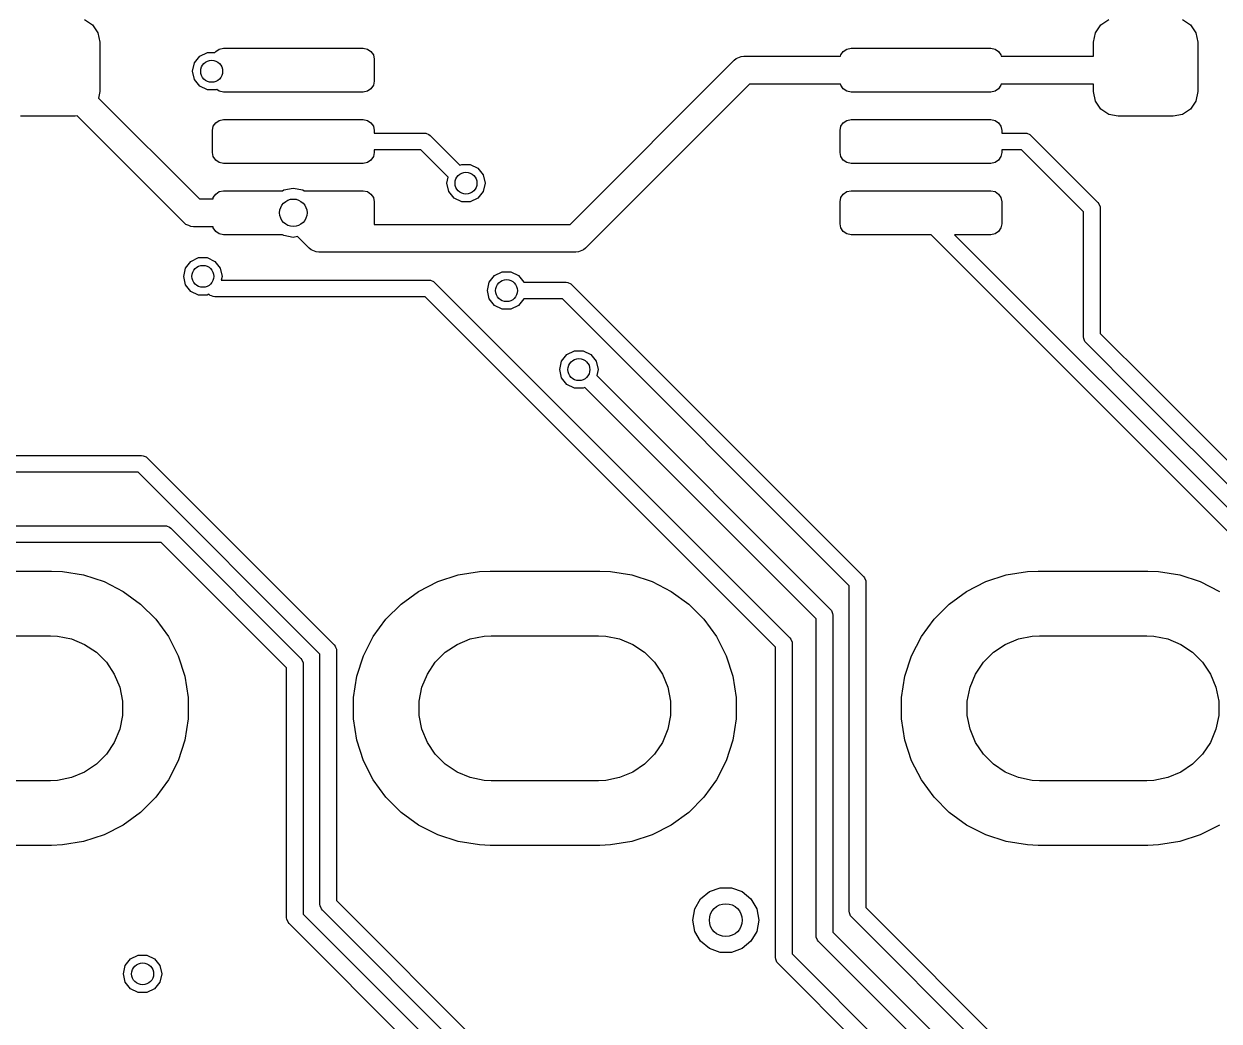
# Model space of a CAD drawing. Extents: x 0.05 to 3.89, y 0.04 to 4.21.
# Drawn here: x 2.8444 to 3.2736, y 1.7567 to 2.1146 of the extents above; entities that cross this region are included whole.
import ezdxf

# ---------------------------------------------------------------- set-up
doc = ezdxf.new("R2010")
doc.units = 0
doc.header["$MEASUREMENT"] = 0
doc.layers.add('BLACK', color=7, linetype='CONTINUOUS')

msp = doc.modelspace()

# ---------------------------------------------------------------- linework, layer by layer
at = {"layer": 'BLACK', "linetype": 'CONTINUOUS'}
for p, q in [((2.86619, 2.11625), (2.86906, 2.11433)), ((3.23114, 2.11433), (3.23401, 2.11625)), ((3.26048, 2.11625), (3.26335, 2.11433)), ((2.86906, 2.11433), (2.87098, 2.11146)), ((3.22922, 2.11146), (3.23114, 2.11433)), ((3.26335, 2.11433), (3.26527, 2.11146)), ((2.87098, 2.11146), (2.87165, 2.10807)), ((2.87165, 2.10807), (2.87165, 2.09035)), ((3.22854, 2.10807), (3.22922, 2.11146)), ((3.22854, 2.10303), (3.22854, 2.10807)), ((3.26527, 2.11146), (3.26594, 2.10807)), ((3.26594, 2.10807), (3.26594, 2.09035)), ((2.90752, 2.10302), (2.91028, 2.10435)), ((2.91028, 2.10435), (2.91299, 2.10435)), ((2.91299, 2.10435), (2.91326, 2.10475)), ((2.91326, 2.10475), (2.91454, 2.10561)), ((2.91454, 2.10561), (2.91604, 2.10591)), ((2.91604, 2.10591), (2.96624, 2.10591)), ((2.96624, 2.10591), (2.96775, 2.10561)), ((2.96775, 2.10561), (2.96902, 2.10475)), ((2.96902, 2.10475), (2.96988, 2.10348)), ((2.96988, 2.10348), (2.97018, 2.10197)), ((3.13771, 2.10303), (3.1378, 2.10348)), ((3.1378, 2.10348), (3.13865, 2.10475)), ((3.13865, 2.10475), (3.13993, 2.10561)), ((3.13993, 2.10561), (3.14144, 2.10591)), ((3.14144, 2.10591), (3.19163, 2.10591)), ((3.19163, 2.10591), (3.19314, 2.10561)), ((3.19314, 2.10561), (3.19442, 2.10475)), ((3.19442, 2.10475), (3.19527, 2.10348)), ((3.19527, 2.10348), (3.19536, 2.10303)), ((2.90492, 2.09764), (2.9056, 2.10063)), ((2.9056, 2.10063), (2.90752, 2.10302)), ((2.97018, 2.10197), (2.97018, 2.09409)), ((3.04053, 2.04268), (3.09942, 2.10157)), ((3.09942, 2.10157), (3.10017, 2.10219)), ((3.10017, 2.10219), (3.10198, 2.10294)), ((3.10017, 2.10219), (3.10017, 2.10219)), ((3.10198, 2.10294), (3.10295, 2.10303)), ((3.10295, 2.10303), (3.13771, 2.10303)), ((3.19536, 2.10303), (3.22854, 2.10303)), ((2.9056, 2.09465), (2.90492, 2.09764)), ((2.90752, 2.09225), (2.9056, 2.09465)), ((2.91028, 2.09092), (2.90752, 2.09225)), ((2.91334, 2.09092), (2.91028, 2.09092)), ((2.91363, 2.09106), (2.91334, 2.09092)), ((2.91454, 2.09046), (2.91363, 2.09106)), ((2.91604, 2.09016), (2.91454, 2.09046)), ((2.96775, 2.09046), (2.96624, 2.09016)), ((2.96902, 2.09131), (2.96775, 2.09046)), ((2.96988, 2.09259), (2.96902, 2.09131)), ((2.97018, 2.09409), (2.96988, 2.09259)), ((3.10502, 2.09303), (3.04613, 2.03414)), ((3.13771, 2.09303), (3.10502, 2.09303)), ((3.1378, 2.09259), (3.13771, 2.09303)), ((3.13865, 2.09131), (3.1378, 2.09259)), ((3.13993, 2.09046), (3.13865, 2.09131)), ((3.14144, 2.09016), (3.13993, 2.09046)), ((3.19314, 2.09046), (3.19163, 2.09016)), ((3.19442, 2.09131), (3.19314, 2.09046)), ((3.19527, 2.09259), (3.19442, 2.09131)), ((3.19536, 2.09303), (3.19527, 2.09259)), ((3.22854, 2.09303), (3.19536, 2.09303)), ((3.22854, 2.09035), (3.22854, 2.09303)), ((2.87165, 2.09035), (2.87119, 2.08804)), ((2.87119, 2.08804), (2.90739, 2.05185)), ((2.96624, 2.09016), (2.91604, 2.09016)), ((3.19163, 2.09016), (3.14144, 2.09016)), ((3.22922, 2.08696), (3.22854, 2.09035)), ((3.23114, 2.08409), (3.22922, 2.08696)), ((3.26527, 2.08696), (3.26335, 2.08409)), ((3.26594, 2.09035), (3.26527, 2.08696)), ((3.23401, 2.08217), (3.23114, 2.08409)), ((3.2374, 2.0815), (3.23401, 2.08217)), ((3.26048, 2.08217), (3.25709, 2.0815)), ((3.26335, 2.08409), (3.26048, 2.08217)), ((2.8628, 2.0815), (2.84311, 2.0815)), ((2.86346, 2.08163), (2.8628, 2.0815)), ((2.90178, 2.04331), (2.86346, 2.08163)), ((2.91211, 2.07638), (2.91241, 2.07788)), ((2.91241, 2.07788), (2.91326, 2.07916)), ((2.91326, 2.07916), (2.91454, 2.08002)), ((2.91454, 2.08002), (2.91604, 2.08031)), ((2.91604, 2.08031), (2.96624, 2.08031)), ((2.96624, 2.08031), (2.96775, 2.08002)), ((2.96775, 2.08002), (2.96902, 2.07916)), ((2.96902, 2.07916), (2.96988, 2.07788)), ((2.96988, 2.07788), (2.97018, 2.07638)), ((3.1375, 2.07638), (3.1378, 2.07788)), ((3.1378, 2.07788), (3.13865, 2.07916)), ((3.13865, 2.07916), (3.13993, 2.08002)), ((3.13993, 2.08002), (3.14144, 2.08031)), ((3.14144, 2.08031), (3.19163, 2.08031)), ((3.19163, 2.08031), (3.19314, 2.08002)), ((3.19314, 2.08002), (3.19442, 2.07916)), ((3.19442, 2.07916), (3.19527, 2.07788)), ((3.19527, 2.07788), (3.19557, 2.07638)), ((3.25709, 2.0815), (3.2374, 2.0815)), ((2.91211, 2.0685), (2.91211, 2.07638)), ((2.97018, 2.07638), (2.97018, 2.07544)), ((2.97018, 2.07544), (2.98819, 2.07544)), ((2.98819, 2.07544), (2.98877, 2.07538)), ((2.98877, 2.07538), (2.98986, 2.07494)), ((2.98986, 2.07494), (2.99031, 2.07456)), ((2.99031, 2.07456), (3.00098, 2.06389)), ((3.1375, 2.0685), (3.1375, 2.07638)), ((3.19557, 2.07638), (3.19557, 2.07544)), ((3.19557, 2.07544), (3.20394, 2.07544)), ((3.20394, 2.07544), (3.20452, 2.07538)), ((3.20452, 2.07538), (3.2056, 2.07494)), ((3.2056, 2.07494), (3.20606, 2.07456)), ((3.20606, 2.07456), (3.23007, 2.05055)), ((2.98695, 2.06944), (2.97018, 2.06944)), ((2.97018, 2.06944), (2.97018, 2.0685)), ((2.99675, 2.05964), (2.98695, 2.06944)), ((3.20269, 2.06944), (3.19557, 2.06944)), ((3.19557, 2.06944), (3.19557, 2.0685)), ((3.22495, 2.04718), (3.20269, 2.06944)), ((2.91241, 2.067), (2.91211, 2.0685)), ((2.91326, 2.06572), (2.91241, 2.067)), ((2.91454, 2.06487), (2.91326, 2.06572)), ((2.91604, 2.06457), (2.91454, 2.06487)), ((2.96775, 2.06487), (2.96624, 2.06457)), ((2.96902, 2.06572), (2.96775, 2.06487)), ((2.96988, 2.067), (2.96902, 2.06572)), ((2.97018, 2.0685), (2.96988, 2.067)), ((3.1378, 2.067), (3.1375, 2.0685)), ((3.13865, 2.06572), (3.1378, 2.067)), ((3.13993, 2.06487), (3.13865, 2.06572)), ((3.14144, 2.06457), (3.13993, 2.06487)), ((3.19314, 2.06487), (3.19163, 2.06457)), ((3.19442, 2.06572), (3.19314, 2.06487)), ((3.19527, 2.067), (3.19442, 2.06572)), ((3.19557, 2.0685), (3.19527, 2.067)), ((2.96624, 2.06457), (2.91604, 2.06457)), ((3.00098, 2.06389), (3.00162, 2.0642)), ((3.00162, 2.0642), (3.00468, 2.0642)), ((3.00468, 2.0642), (3.00745, 2.06287)), ((3.00745, 2.06287), (3.00936, 2.06047)), ((3.00936, 2.06047), (3.01004, 2.05748)), ((3.19163, 2.06457), (3.14144, 2.06457)), ((2.99626, 2.05748), (2.99675, 2.05964)), ((2.99694, 2.05449), (2.99626, 2.05748)), ((3.01004, 2.05748), (3.00936, 2.05449)), ((2.90739, 2.05185), (2.91232, 2.05185)), ((2.91232, 2.05185), (2.91241, 2.05229)), ((2.91241, 2.05229), (2.91326, 2.05357)), ((2.91326, 2.05357), (2.91454, 2.05442)), ((2.91454, 2.05442), (2.91604, 2.05472)), ((2.91604, 2.05472), (2.93729, 2.05472)), ((2.93729, 2.05472), (2.93775, 2.05503)), ((2.93775, 2.05503), (2.94114, 2.05571)), ((2.94114, 2.05571), (2.94453, 2.05503)), ((2.94453, 2.05503), (2.945, 2.05472)), ((2.945, 2.05472), (2.96624, 2.05472)), ((2.96624, 2.05472), (2.96775, 2.05442)), ((2.96775, 2.05442), (2.96902, 2.05357)), ((2.96902, 2.05357), (2.96988, 2.05229)), ((2.96988, 2.05229), (2.97018, 2.05079)), ((2.99885, 2.05209), (2.99694, 2.05449)), ((3.00162, 2.05076), (2.99885, 2.05209)), ((3.00745, 2.05209), (3.00468, 2.05076)), ((3.00936, 2.05449), (3.00745, 2.05209)), ((3.1375, 2.05079), (3.1378, 2.05229)), ((3.1378, 2.05229), (3.13865, 2.05357)), ((3.13865, 2.05357), (3.13993, 2.05442)), ((3.13993, 2.05442), (3.14144, 2.05472)), ((3.14144, 2.05472), (3.19163, 2.05472)), ((3.19163, 2.05472), (3.19314, 2.05442)), ((3.19314, 2.05442), (3.19442, 2.05357)), ((3.19442, 2.05357), (3.19527, 2.05229)), ((3.19527, 2.05229), (3.19557, 2.05079)), ((2.97018, 2.05079), (2.97018, 2.04291)), ((3.00468, 2.05076), (3.00162, 2.05076)), ((3.1375, 2.04291), (3.1375, 2.05079)), ((3.19557, 2.05079), (3.19557, 2.04291)), ((3.23007, 2.05055), (3.23045, 2.05009)), ((3.23045, 2.05009), (3.23045, 2.05009)), ((3.23045, 2.05009), (3.2309, 2.04901)), ((3.2309, 2.04901), (3.23095, 2.04843)), ((3.23095, 2.04843), (3.23095, 2.00351)), ((2.90254, 2.04269), (2.90178, 2.04331)), ((3.22495, 2.00227), (3.22495, 2.04718)), ((2.90359, 2.04226), (2.90254, 2.04269)), ((2.90254, 2.04269), (2.90254, 2.04269)), ((2.90434, 2.04195), (2.90359, 2.04226)), ((2.90531, 2.04185), (2.90434, 2.04195)), ((2.90434, 2.04195), (2.90434, 2.04195)), ((2.91232, 2.04185), (2.90531, 2.04185)), ((2.91241, 2.04141), (2.91232, 2.04185)), ((2.91326, 2.04013), (2.91241, 2.04141)), ((2.91454, 2.03928), (2.91326, 2.04013)), ((2.91604, 2.03898), (2.91454, 2.03928)), ((2.93729, 2.03898), (2.91604, 2.03898)), ((2.93775, 2.03867), (2.93729, 2.03898)), ((2.97018, 2.04291), (2.97013, 2.04268)), ((2.97013, 2.04268), (3.04053, 2.04268)), ((3.1378, 2.04141), (3.1375, 2.04291)), ((3.13865, 2.04013), (3.1378, 2.04141)), ((3.13993, 2.03928), (3.13865, 2.04013)), ((3.14144, 2.03898), (3.13993, 2.03928)), ((3.17017, 2.03898), (3.14144, 2.03898)), ((3.4466, 1.76254), (3.17017, 2.03898)), ((3.19163, 2.03898), (3.17865, 2.03898)), ((3.17865, 2.03898), (3.44997, 1.76766)), ((3.19314, 2.03928), (3.19163, 2.03898)), ((3.19442, 2.04013), (3.19314, 2.03928)), ((3.19527, 2.04141), (3.19442, 2.04013)), ((3.19557, 2.04291), (3.19527, 2.04141)), ((2.94114, 2.03799), (2.93775, 2.03867)), ((2.94263, 2.03829), (2.94114, 2.03799)), ((2.94678, 2.03414), (2.94263, 2.03829)), ((2.90437, 2.0294), (2.90713, 2.03073)), ((2.90713, 2.03073), (2.91019, 2.03073)), ((2.91019, 2.03073), (2.91296, 2.0294)), ((2.94754, 2.03352), (2.94678, 2.03414)), ((2.94934, 2.03277), (2.94754, 2.03352)), ((2.95031, 2.03268), (2.94934, 2.03277)), ((2.94934, 2.03277), (2.94934, 2.03277)), ((3.0426, 2.03268), (2.95031, 2.03268)), ((3.04357, 2.03277), (3.0426, 2.03268)), ((3.04478, 2.03327), (3.04357, 2.03277)), ((3.04357, 2.03277), (3.04357, 2.03277)), ((3.04538, 2.03352), (3.04478, 2.03327)), ((3.04613, 2.03414), (3.04538, 2.03352)), ((3.04538, 2.03352), (3.04538, 2.03352)), ((2.90177, 2.02402), (2.90245, 2.02701)), ((2.90245, 2.02701), (2.90437, 2.0294)), ((2.91296, 2.0294), (2.91487, 2.02701)), ((2.91487, 2.02701), (2.91555, 2.02402)), ((2.90245, 2.02103), (2.90177, 2.02402)), ((2.91555, 2.02402), (2.91525, 2.02269)), ((2.91525, 2.02269), (2.98976, 2.02269)), ((2.98976, 2.02269), (2.99035, 2.02263)), ((2.99035, 2.02263), (2.99143, 2.02218)), ((2.99143, 2.02218), (2.99189, 2.02181)), ((2.99189, 2.02181), (3.11944, 1.89425)), ((3.01083, 2.0189), (3.01151, 2.02189)), ((3.01151, 2.02189), (3.01342, 2.02428)), ((3.01342, 2.02428), (3.01618, 2.02561)), ((3.01618, 2.02561), (3.01925, 2.02561)), ((3.01925, 2.02561), (3.02201, 2.02428)), ((3.02201, 2.02428), (3.02392, 2.0219)), ((3.02392, 2.0219), (3.03908, 2.0219)), ((3.03908, 2.0219), (3.03967, 2.02184)), ((3.03967, 2.02184), (3.04075, 2.02139)), ((2.90437, 2.01863), (2.90245, 2.02103)), ((2.90713, 2.0173), (2.90437, 2.01863)), ((2.91083, 2.0176), (2.91019, 2.0173)), ((2.91087, 2.01756), (2.91083, 2.0176)), ((2.91133, 2.01719), (2.91087, 2.01756)), ((3.01151, 2.01591), (3.01083, 2.0189)), ((3.04075, 2.02139), (3.04121, 2.02102)), ((3.04121, 2.02102), (3.14592, 1.91631)), ((2.91019, 2.0173), (2.90713, 2.0173)), ((2.91177, 2.01701), (2.91133, 2.01719)), ((2.91241, 2.01674), (2.91177, 2.01701)), ((2.91299, 2.01669), (2.91241, 2.01674)), ((2.98852, 2.01669), (2.91299, 2.01669)), ((3.11432, 1.89088), (2.98852, 2.01669)), ((3.01342, 2.01351), (3.01151, 2.01591)), ((3.01618, 2.01218), (3.01342, 2.01351)), ((3.02201, 2.01351), (3.01925, 2.01218)), ((3.02392, 2.0159), (3.02201, 2.01351)), ((3.03784, 2.0159), (3.02392, 2.0159)), ((3.1408, 1.91294), (3.03784, 2.0159)), ((3.01925, 2.01218), (3.01618, 2.01218)), ((3.22501, 2.00168), (3.22495, 2.00227)), ((3.22546, 2.0006), (3.22501, 2.00168)), ((3.22583, 2.00015), (3.22546, 2.0006)), ((3.23095, 2.00351), (3.24873, 1.98574)), ((3.03941, 1.99594), (3.04217, 1.99727)), ((3.04217, 1.99727), (3.04523, 1.99727)), ((3.04523, 1.99727), (3.048, 1.99594)), ((3.24449, 1.98149), (3.22583, 2.00015)), ((3.03681, 1.99055), (3.03749, 1.99354)), ((3.03749, 1.99354), (3.03941, 1.99594)), ((3.048, 1.99594), (3.04991, 1.99354)), ((3.04991, 1.99354), (3.05059, 1.99055)), ((3.03749, 1.98756), (3.03681, 1.99055)), ((3.03941, 1.98516), (3.03749, 1.98756)), ((3.05059, 1.99055), (3.0501, 1.9884)), ((3.0501, 1.9884), (3.13401, 1.90448)), ((3.04217, 1.98383), (3.03941, 1.98516)), ((3.04523, 1.98383), (3.04217, 1.98383)), ((3.04587, 1.98414), (3.04523, 1.98383)), ((3.12889, 1.90112), (3.04587, 1.98414)), ((3.24873, 1.98574), (3.24873, 1.98574)), ((3.24873, 1.98574), (3.4549, 1.77957)), ((3.45153, 1.77445), (3.24449, 1.98149)), ((3.24449, 1.98149), (3.24449, 1.98149)), ((2.78021, 1.95969), (2.88661, 1.95969)), ((2.88661, 1.95969), (2.8872, 1.95964)), ((2.8872, 1.95964), (2.88828, 1.95919)), ((2.88828, 1.95919), (2.88874, 1.95881)), ((2.88874, 1.95881), (2.95581, 1.89174)), ((2.88537, 1.95369), (2.78021, 1.95369)), ((2.95069, 1.88837), (2.88537, 1.95369)), ((2.71148, 1.9345), (2.89497, 1.9345)), ((2.89497, 1.9345), (2.89556, 1.93444)), ((2.89556, 1.93444), (2.89664, 1.93399)), ((2.89664, 1.93399), (2.8971, 1.93362)), ((2.8971, 1.93362), (2.94385, 1.88686)), ((2.89373, 1.9285), (2.71024, 1.9285)), ((2.93873, 1.8835), (2.89373, 1.9285)), ((2.81496, 1.91819), (2.85433, 1.91819)), ((2.85433, 1.91819), (2.85819, 1.91804)), ((2.85819, 1.91804), (2.86582, 1.91683)), ((2.86582, 1.91683), (2.87316, 1.91444)), ((2.87316, 1.91444), (2.88004, 1.91094)), ((2.9861, 1.91094), (2.99298, 1.91444)), ((2.99298, 1.91444), (3.00032, 1.91683)), ((3.00032, 1.91683), (3.00795, 1.91804)), ((3.00795, 1.91804), (3.01181, 1.91819)), ((3.01181, 1.91819), (3.05118, 1.91819)), ((3.05118, 1.91819), (3.05504, 1.91804)), ((3.05504, 1.91804), (3.06267, 1.91683)), ((3.06267, 1.91683), (3.07001, 1.91444)), ((3.07001, 1.91444), (3.07689, 1.91094)), ((3.14592, 1.91631), (3.14629, 1.91585)), ((3.14629, 1.91585), (3.14629, 1.91585)), ((3.14629, 1.91585), (3.14674, 1.91477)), ((3.14674, 1.91477), (3.1468, 1.91419)), ((3.18295, 1.91094), (3.18983, 1.91444)), ((3.18983, 1.91444), (3.19717, 1.91683)), ((3.19717, 1.91683), (3.2048, 1.91804)), ((3.2048, 1.91804), (3.20866, 1.91819)), ((3.20866, 1.91819), (3.24803, 1.91819)), ((3.24803, 1.91819), (3.25189, 1.91804)), ((3.25189, 1.91804), (3.25952, 1.91683)), ((3.25952, 1.91683), (3.26686, 1.91444)), ((3.26686, 1.91444), (3.27374, 1.91094)), ((2.88004, 1.91094), (2.88629, 1.9064)), ((2.97985, 1.9064), (2.9861, 1.91094)), ((3.07689, 1.91094), (3.08314, 1.9064)), ((3.1408, 1.79617), (3.1408, 1.91294)), ((3.1468, 1.91419), (3.1468, 1.79741)), ((3.1767, 1.9064), (3.18295, 1.91094)), ((2.88629, 1.9064), (2.89175, 1.90094)), ((2.97439, 1.90094), (2.97985, 1.9064)), ((3.08314, 1.9064), (3.0886, 1.90094)), ((3.17124, 1.90094), (3.1767, 1.9064)), ((3.13401, 1.90448), (3.13438, 1.90403)), ((3.13438, 1.90403), (3.13438, 1.90403)), ((3.13438, 1.90403), (3.13483, 1.90295)), ((3.13483, 1.90295), (3.13489, 1.90236)), ((3.13489, 1.90236), (3.13489, 1.78864)), ((2.89175, 1.90094), (2.89629, 1.89469)), ((2.96985, 1.89469), (2.97439, 1.90094)), ((3.0886, 1.90094), (3.09314, 1.89469)), ((3.12889, 1.7874), (3.12889, 1.90112)), ((3.1667, 1.89469), (3.17124, 1.90094)), ((2.81537, 1.89498), (2.85392, 1.89498)), ((2.85392, 1.89498), (2.85647, 1.89485)), ((2.85647, 1.89485), (2.86147, 1.89386)), ((2.86147, 1.89386), (2.86618, 1.89191)), ((2.89629, 1.89469), (2.8998, 1.88781)), ((2.96634, 1.88781), (2.96985, 1.89469)), ((2.99996, 1.89191), (3.00467, 1.89386)), ((3.00467, 1.89386), (3.00967, 1.89485)), ((3.00967, 1.89485), (3.01222, 1.89498)), ((3.01222, 1.89498), (3.05077, 1.89498)), ((3.05077, 1.89498), (3.05332, 1.89485)), ((3.05332, 1.89485), (3.05832, 1.89386)), ((3.05832, 1.89386), (3.06303, 1.89191)), ((3.09314, 1.89469), (3.09665, 1.88781)), ((3.11944, 1.89425), (3.11982, 1.89379)), ((3.11982, 1.89379), (3.12027, 1.89271)), ((3.16319, 1.88781), (3.1667, 1.89469)), ((3.19681, 1.89191), (3.20152, 1.89386)), ((3.20152, 1.89386), (3.20652, 1.89485)), ((3.20652, 1.89485), (3.20907, 1.89498)), ((3.20907, 1.89498), (3.24762, 1.89498)), ((3.24762, 1.89498), (3.25017, 1.89485)), ((3.25017, 1.89485), (3.25517, 1.89386)), ((3.25517, 1.89386), (3.25988, 1.89191)), ((2.86618, 1.89191), (2.87042, 1.88907)), ((2.87042, 1.88907), (2.87402, 1.88547)), ((2.95581, 1.89174), (2.95619, 1.89128)), ((2.95619, 1.89128), (2.95632, 1.89096)), ((2.95632, 1.89096), (2.95664, 1.8902)), ((2.95664, 1.8902), (2.95669, 1.88961)), ((2.95669, 1.88961), (2.95669, 1.79991)), ((2.99212, 1.88547), (2.99573, 1.88907)), ((2.99573, 1.88907), (2.99996, 1.89191)), ((3.06303, 1.89191), (3.06727, 1.88907)), ((3.06727, 1.88907), (3.07087, 1.88547)), ((3.11432, 1.77953), (3.11432, 1.89088)), ((3.12027, 1.89271), (3.12032, 1.89213)), ((3.12032, 1.89213), (3.12032, 1.78077)), ((3.18897, 1.88547), (3.19258, 1.88907)), ((3.19258, 1.88907), (3.19681, 1.89191)), ((3.25988, 1.89191), (3.26412, 1.88907)), ((3.26412, 1.88907), (3.26772, 1.88547)), ((2.87402, 1.88547), (2.87685, 1.88123)), ((2.8998, 1.88781), (2.90218, 1.88046)), ((2.94385, 1.88686), (2.94423, 1.8864)), ((2.94423, 1.8864), (2.94423, 1.8864)), ((2.94423, 1.8864), (2.94467, 1.88532)), ((2.94467, 1.88532), (2.94473, 1.88474)), ((2.94473, 1.88474), (2.94473, 1.79504)), ((2.95069, 1.79867), (2.95069, 1.88837)), ((2.96396, 1.88046), (2.96634, 1.88781)), ((2.98929, 1.88123), (2.99212, 1.88547)), ((3.07087, 1.88547), (3.0737, 1.88123)), ((3.09665, 1.88781), (3.09903, 1.88046)), ((3.16081, 1.88046), (3.16319, 1.88781)), ((3.18614, 1.88123), (3.18897, 1.88547)), ((3.26772, 1.88547), (3.27055, 1.88123)), ((2.87685, 1.88123), (2.8788, 1.87652)), ((2.90218, 1.88046), (2.90339, 1.87284)), ((2.93873, 1.79379), (2.93873, 1.8835)), ((2.96275, 1.87284), (2.96396, 1.88046)), ((2.98734, 1.87652), (2.98929, 1.88123)), ((3.0737, 1.88123), (3.07565, 1.87652)), ((3.09903, 1.88046), (3.10024, 1.87284)), ((3.1596, 1.87284), (3.16081, 1.88046)), ((3.18419, 1.87652), (3.18614, 1.88123)), ((3.27055, 1.88123), (3.2725, 1.87652)), ((2.8788, 1.87652), (2.8798, 1.87152)), ((2.98635, 1.87152), (2.98734, 1.87652)), ((3.07565, 1.87652), (3.07665, 1.87152)), ((3.1832, 1.87152), (3.18419, 1.87652)), ((3.2725, 1.87652), (3.2735, 1.87152)), ((2.8798, 1.87152), (2.8798, 1.86643)), ((2.90339, 1.87284), (2.90339, 1.86512)), ((2.96275, 1.86512), (2.96275, 1.87284)), ((2.98635, 1.86643), (2.98635, 1.87152)), ((3.07665, 1.87152), (3.07665, 1.86643)), ((3.10024, 1.87284), (3.10024, 1.86512)), ((3.1596, 1.86512), (3.1596, 1.87284)), ((3.1832, 1.86643), (3.1832, 1.87152)), ((3.2735, 1.87152), (3.2735, 1.86643)), ((2.8798, 1.86643), (2.8788, 1.86143)), ((2.90339, 1.86512), (2.90218, 1.85749)), ((2.96396, 1.85749), (2.96275, 1.86512)), ((2.98734, 1.86143), (2.98635, 1.86643)), ((3.07665, 1.86643), (3.07565, 1.86143)), ((3.10024, 1.86512), (3.09903, 1.85749)), ((3.16081, 1.85749), (3.1596, 1.86512)), ((3.18419, 1.86143), (3.1832, 1.86643)), ((3.2735, 1.86643), (3.2725, 1.86143)), ((2.8788, 1.86143), (2.87685, 1.85672)), ((2.98929, 1.85672), (2.98734, 1.86143)), ((3.07565, 1.86143), (3.0737, 1.85672)), ((3.18614, 1.85672), (3.18419, 1.86143)), ((3.2725, 1.86143), (3.27055, 1.85672)), ((2.87685, 1.85672), (2.87402, 1.85248)), ((2.90218, 1.85749), (2.8998, 1.85014)), ((2.96634, 1.85014), (2.96396, 1.85749)), ((2.99212, 1.85248), (2.98929, 1.85672)), ((3.0737, 1.85672), (3.07087, 1.85248)), ((3.09903, 1.85749), (3.09665, 1.85014)), ((3.16319, 1.85014), (3.16081, 1.85749)), ((3.18897, 1.85248), (3.18614, 1.85672)), ((3.27055, 1.85672), (3.26772, 1.85248)), ((2.87402, 1.85248), (2.87042, 1.84888)), ((2.8998, 1.85014), (2.89629, 1.84326)), ((2.96985, 1.84326), (2.96634, 1.85014)), ((2.99573, 1.84888), (2.99212, 1.85248)), ((3.07087, 1.85248), (3.06727, 1.84888)), ((3.09665, 1.85014), (3.09314, 1.84326)), ((3.1667, 1.84326), (3.16319, 1.85014)), ((3.19258, 1.84888), (3.18897, 1.85248)), ((3.26772, 1.85248), (3.26412, 1.84888)), ((2.86618, 1.84605), (2.86147, 1.8441)), ((2.87042, 1.84888), (2.86618, 1.84605)), ((2.99996, 1.84605), (2.99573, 1.84888)), ((3.00467, 1.8441), (2.99996, 1.84605)), ((3.06303, 1.84605), (3.05832, 1.8441)), ((3.06727, 1.84888), (3.06303, 1.84605)), ((3.19681, 1.84605), (3.19258, 1.84888)), ((3.20152, 1.8441), (3.19681, 1.84605)), ((3.25988, 1.84605), (3.25517, 1.8441)), ((3.26412, 1.84888), (3.25988, 1.84605)), ((2.85392, 1.84298), (2.81537, 1.84298)), ((2.85647, 1.8431), (2.85392, 1.84298)), ((2.86147, 1.8441), (2.85647, 1.8431)), ((2.89629, 1.84326), (2.89175, 1.83702)), ((2.97439, 1.83702), (2.96985, 1.84326)), ((3.00967, 1.8431), (3.00467, 1.8441)), ((3.01222, 1.84298), (3.00967, 1.8431)), ((3.05077, 1.84298), (3.01222, 1.84298)), ((3.05332, 1.8431), (3.05077, 1.84298)), ((3.05832, 1.8441), (3.05332, 1.8431)), ((3.09314, 1.84326), (3.0886, 1.83702)), ((3.17124, 1.83702), (3.1667, 1.84326)), ((3.20652, 1.8431), (3.20152, 1.8441)), ((3.20907, 1.84298), (3.20652, 1.8431)), ((3.24762, 1.84298), (3.20907, 1.84298)), ((3.25017, 1.8431), (3.24762, 1.84298)), ((3.25517, 1.8441), (3.25017, 1.8431)), ((2.89175, 1.83702), (2.88629, 1.83155)), ((2.97985, 1.83155), (2.97439, 1.83702)), ((3.0886, 1.83702), (3.08314, 1.83155)), ((3.1767, 1.83155), (3.17124, 1.83702)), ((2.88629, 1.83155), (2.88004, 1.82702)), ((2.9861, 1.82702), (2.97985, 1.83155)), ((3.08314, 1.83155), (3.07689, 1.82702)), ((3.18295, 1.82702), (3.1767, 1.83155)), ((2.88004, 1.82702), (2.87316, 1.82351)), ((2.99298, 1.82351), (2.9861, 1.82702)), ((3.07689, 1.82702), (3.07001, 1.82351)), ((3.18983, 1.82351), (3.18295, 1.82702)), ((3.27374, 1.82702), (3.26686, 1.82351)), ((2.86582, 1.82112), (2.85819, 1.81992)), ((2.87316, 1.82351), (2.86582, 1.82112)), ((3.00032, 1.82112), (2.99298, 1.82351)), ((3.00795, 1.81992), (3.00032, 1.82112)), ((3.06267, 1.82112), (3.05504, 1.81992)), ((3.07001, 1.82351), (3.06267, 1.82112)), ((3.19717, 1.82112), (3.18983, 1.82351)), ((3.2048, 1.81992), (3.19717, 1.82112)), ((3.25952, 1.82112), (3.25189, 1.81992)), ((3.26686, 1.82351), (3.25952, 1.82112)), ((2.85433, 1.81976), (2.81496, 1.81976)), ((2.85819, 1.81992), (2.85433, 1.81976)), ((3.01181, 1.81976), (3.00795, 1.81992)), ((3.05118, 1.81976), (3.01181, 1.81976)), ((3.05504, 1.81992), (3.05118, 1.81976)), ((3.20866, 1.81976), (3.2048, 1.81992)), ((3.24803, 1.81976), (3.20866, 1.81976)), ((3.25189, 1.81992), (3.24803, 1.81976)), ((3.08741, 1.80051), (3.09055, 1.80314)), ((3.09055, 1.80314), (3.09441, 1.80454)), ((3.09441, 1.80454), (3.09851, 1.80454)), ((3.09851, 1.80454), (3.10236, 1.80314)), ((3.10236, 1.80314), (3.1055, 1.80051)), ((2.95075, 1.79808), (2.95069, 1.79867)), ((2.95669, 1.79991), (3.04425, 1.71236)), ((3.08536, 1.79695), (3.08741, 1.80051)), ((3.1055, 1.80051), (3.10756, 1.79695)), ((2.94473, 1.79504), (3.03165, 1.70812)), ((2.9512, 1.797), (2.95075, 1.79808)), ((2.95157, 1.79655), (2.9512, 1.797)), ((3.03913, 1.70899), (2.95157, 1.79655)), ((3.08465, 1.79291), (3.08536, 1.79695)), ((3.10756, 1.79695), (3.10827, 1.79291)), ((3.14085, 1.79558), (3.1408, 1.79617)), ((3.1413, 1.7945), (3.14085, 1.79558)), ((3.14167, 1.79404), (3.1413, 1.7945)), ((3.1468, 1.79741), (3.28844, 1.65577)), ((2.93879, 1.79321), (2.93873, 1.79379)), ((2.93924, 1.79213), (2.93879, 1.79321)), ((2.93961, 1.79167), (2.93924, 1.79213)), ((3.02653, 1.70476), (2.93961, 1.79167)), ((3.08536, 1.78887), (3.08465, 1.79291)), ((3.10827, 1.79291), (3.10756, 1.78887)), ((3.28626, 1.64945), (3.14167, 1.79404)), ((3.08741, 1.78532), (3.08536, 1.78887)), ((3.10756, 1.78887), (3.1055, 1.78532)), ((3.12895, 1.78682), (3.12889, 1.7874)), ((3.1294, 1.78573), (3.12895, 1.78682)), ((3.12977, 1.78528), (3.1294, 1.78573)), ((3.13489, 1.78864), (3.27141, 1.65212)), ((3.09055, 1.78268), (3.08741, 1.78532)), ((3.09441, 1.78128), (3.09055, 1.78268)), ((3.10236, 1.78268), (3.09851, 1.78128)), ((3.1055, 1.78532), (3.10236, 1.78268)), ((3.26629, 1.64876), (3.12977, 1.78528)), ((2.8808, 1.77661), (2.88271, 1.77901)), ((2.88271, 1.77901), (2.88547, 1.78034)), ((2.88547, 1.78034), (2.88854, 1.78034)), ((2.88854, 1.78034), (2.8913, 1.77901)), ((2.8913, 1.77901), (2.89322, 1.77661)), ((3.09851, 1.78128), (3.09441, 1.78128)), ((3.11438, 1.77894), (3.11432, 1.77953)), ((3.11483, 1.77786), (3.11438, 1.77894)), ((3.1152, 1.77741), (3.11483, 1.77786)), ((3.21599, 1.67662), (3.1152, 1.77741)), ((3.12032, 1.78077), (3.22023, 1.68086)), ((2.88012, 1.77362), (2.8808, 1.77661)), ((2.8808, 1.77063), (2.88012, 1.77362)), ((2.89322, 1.77661), (2.8939, 1.77362)), ((2.8939, 1.77362), (2.89322, 1.77063)), ((2.88271, 1.76824), (2.8808, 1.77063)), ((2.89322, 1.77063), (2.8913, 1.76824)), ((2.88547, 1.76691), (2.88271, 1.76824)), ((2.88854, 1.76691), (2.88547, 1.76691)), ((2.8913, 1.76824), (2.88854, 1.76691))]:
    msp.add_line(p, q, dxfattribs=at)
at = {"layer": 'BLACK'}
for centre, radius in [((2.91181, 2.09764), 0.00394), ((3.00315, 2.05748), 0.00394), ((2.94114, 2.04685), 0.00492), ((2.90866, 2.02402), 0.00394), ((3.01772, 2.0189), 0.00394), ((3.0437, 1.99055), 0.00394), ((3.09646, 1.79291), 0.00591), ((2.88701, 1.77362), 0.00394)]:
    msp.add_circle(centre, radius, dxfattribs=at)

doc.saveas('drawing.dxf')
